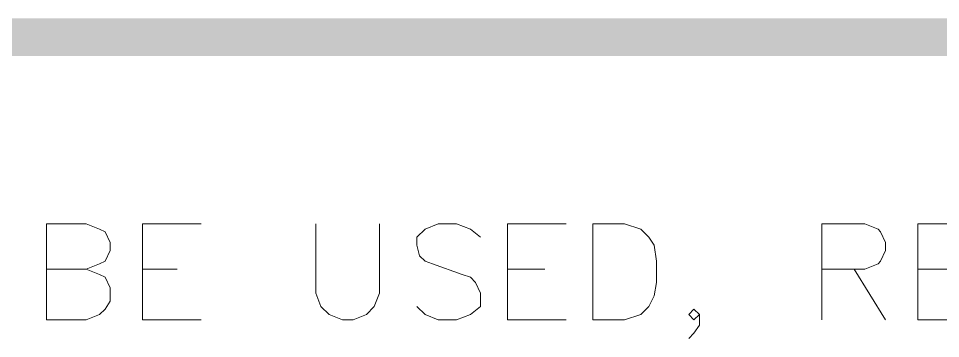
# Model space of a CAD drawing. Header units: inches. Extents: x 0.9 to 46, y 0.8 to 32.4.
# Drawn here: x 45.145 to 45.722, y 23.715 to 23.915 of the extents above; entities that cross this region are included whole.
import ezdxf

# ---------------------------------------------------------------- set-up
doc = ezdxf.new("R2010")
doc.units = ezdxf.units.IN
doc.header["$MEASUREMENT"] = 0
doc.layers.add('PDF_Geometry', color=7, linetype='Continuous')
doc.layers.add('PDF_Solid Fills', color=7, linetype='Continuous')

msp = doc.modelspace()

# ---------------------------------------------------------------- linework, layer by layer
at = {"layer": 'PDF_Geometry', "lineweight": 9}
for points in [[(45.18741, 23.75791), (45.19571, 23.75456), (45.19922, 23.7529), (45.20241, 23.74623), (45.20241, 23.73791), (45.19922, 23.7329), (45.19571, 23.72958), (45.18741, 23.72623), (45.16252, 23.72623), (45.16252, 23.78621), (45.18741, 23.78621), (45.19571, 23.7829), (45.19922, 23.78124), (45.20241, 23.77457), (45.20241, 23.76956), (45.19922, 23.76289), (45.19571, 23.76123), (45.18741, 23.75791), (45.16252, 23.75791)], [(45.2592, 23.72623), (45.22251, 23.72623), (45.22251, 23.78621), (45.2592, 23.78621)], [(45.33099, 23.78621), (45.33099, 23.74292), (45.33418, 23.73456), (45.33928, 23.72958), (45.34758, 23.72623), (45.35428, 23.72623), (45.36257, 23.72958), (45.36736, 23.73456), (45.37087, 23.74292), (45.37087, 23.78621)], [(45.43404, 23.77788), (45.42766, 23.7829), (45.41905, 23.78621), (45.40756, 23.78621), (45.39927, 23.7829), (45.39416, 23.77788), (45.39416, 23.77291), (45.39575, 23.76624), (45.39927, 23.76289), (45.40405, 23.76123), (45.42256, 23.75456), (45.42766, 23.7529), (45.43085, 23.74959), (45.43404, 23.74292), (45.43404, 23.73456), (45.42766, 23.72958), (45.41905, 23.72623), (45.40756, 23.72623), (45.39927, 23.72958), (45.39416, 23.73456)], [(45.48764, 23.72623), (45.45095, 23.72623), (45.45095, 23.78621), (45.48764, 23.78621)], [(45.64749, 23.72623), (45.64749, 23.78621), (45.67429, 23.78621), (45.68259, 23.7829), (45.68418, 23.78124), (45.68737, 23.77457), (45.68737, 23.76956), (45.68418, 23.76289), (45.68259, 23.76123), (45.67429, 23.75791), (45.64749, 23.75791)], [(45.74416, 23.72623), (45.70747, 23.72623), (45.70747, 23.78621), (45.74416, 23.78621)], [(45.22251, 23.75791), (45.2442, 23.75791)], [(45.45095, 23.75791), (45.47424, 23.75791)], [(45.66759, 23.75791), (45.68737, 23.72623)], [(45.70747, 23.75791), (45.73076, 23.75791)], [(45.57092, 23.72958), (45.56741, 23.72623), (45.56422, 23.72958), (45.56741, 23.7329), (45.57092, 23.72958), (45.57092, 23.72291), (45.56741, 23.7179), (45.56422, 23.71455)]]:
    msp.add_lwpolyline(points, dxfattribs=at)
msp.add_lwpolyline([(45.50423, 23.72623), (45.50423, 23.78621), (45.52402, 23.78621), (45.53423, 23.7829), (45.53933, 23.77788), (45.54252, 23.77291), (45.54412, 23.76289), (45.54412, 23.74959), (45.54252, 23.74123), (45.53933, 23.73456), (45.53423, 23.72958), (45.52402, 23.72623)], close=True, dxfattribs=at)
at = {"layer": 'PDF_Solid Fills', "lineweight": 9, "transparency": 33554559}
for points in [[(42.05427, 23.91457), (42.05427, 23.89121), (46.01568, 23.91457)], [(42.05427, 23.89121), (46.01568, 23.91457), (46.01568, 23.89121)]]:
    msp.add_solid(points, dxfattribs=at)

doc.saveas('drawing.dxf')
